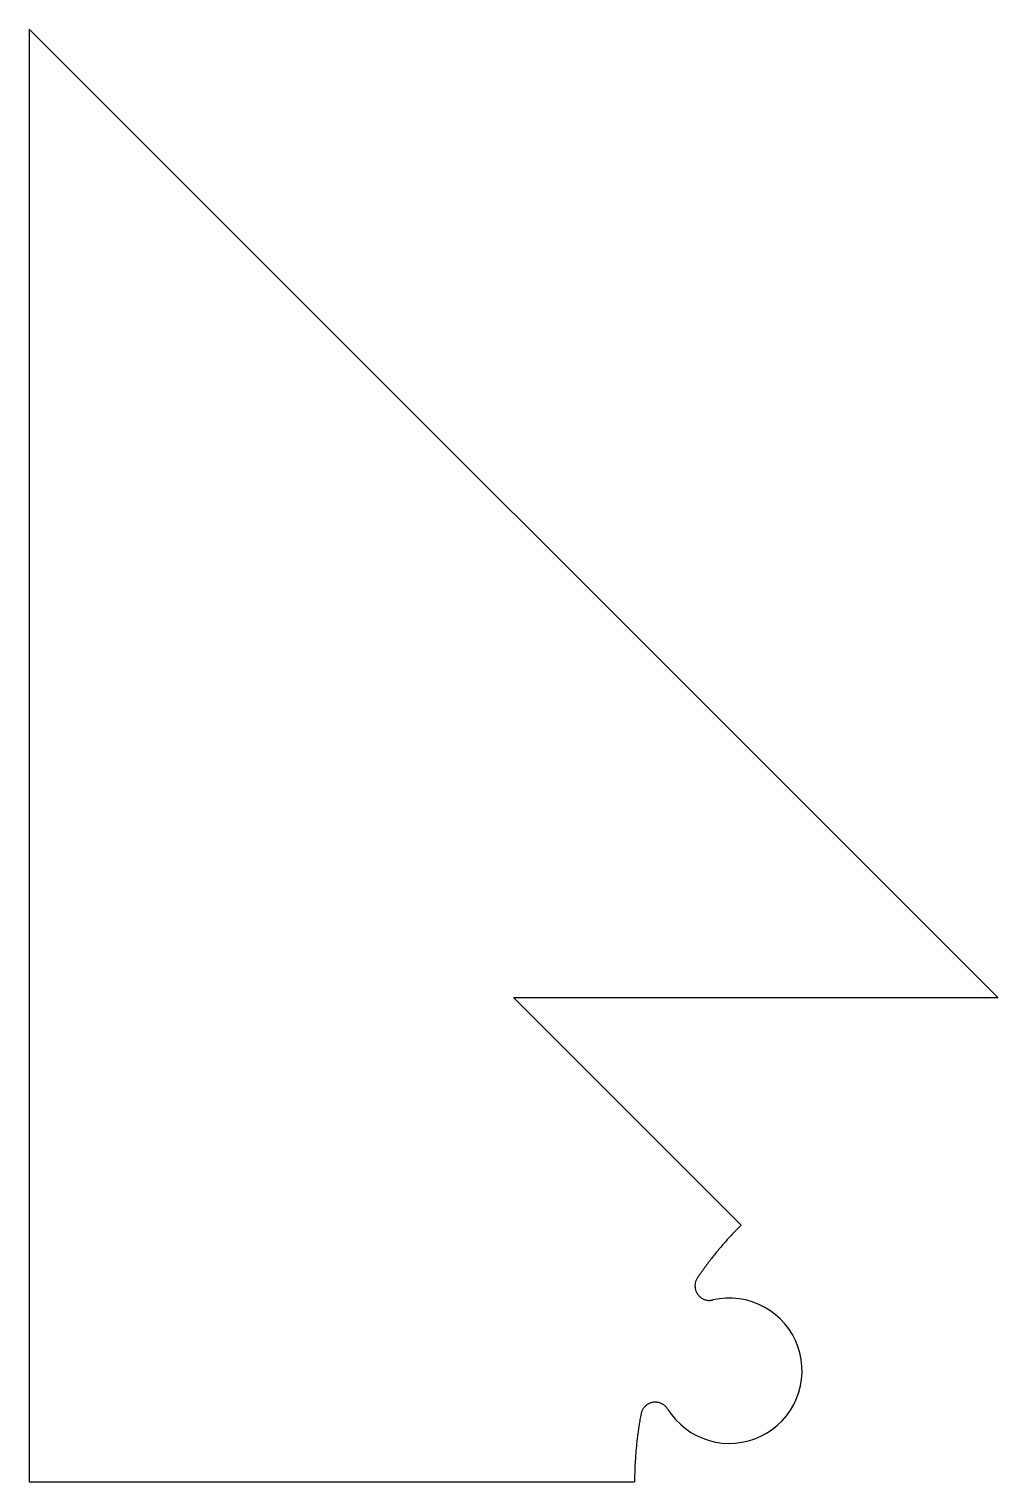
# Model space of a CAD drawing. Header units: metres. Extents: x 0 to 2, y 3 to 6.
import ezdxf

# ---------------------------------------------------------------- set-up
doc = ezdxf.new("R2010")
doc.units = ezdxf.units.M

msp = doc.modelspace()

# ---------------------------------------------------------------- linework, layer by layer
at = {"layer": 'Polygon'}
for p, q in [((2, 4), (0, 6)), ((0, 6), (0, 3)), ((1.4697, 3.5303), (1, 4)), ((1, 4), (2, 4)), ((1.4513, 3.5113), (1.4493, 3.5091)), ((1.4533, 3.5134), (1.4513, 3.5113)), ((1.4553, 3.5156), (1.4533, 3.5134)), ((1.4573, 3.5177), (1.4553, 3.5156)), ((1.4594, 3.5198), (1.4573, 3.5177)), ((1.4614, 3.5219), (1.4594, 3.5198)), ((1.4635, 3.5241), (1.4614, 3.5219)), ((1.4655, 3.5262), (1.4635, 3.5241)), ((1.4676, 3.5282), (1.4655, 3.5262)), ((1.4697, 3.5303), (1.4676, 3.5282)), ((1.4241, 3.4804), (1.4222, 3.4781)), ((1.4259, 3.4827), (1.4241, 3.4804)), ((1.4278, 3.4849), (1.4259, 3.4827)), ((1.4298, 3.4872), (1.4278, 3.4849)), ((1.4317, 3.4894), (1.4298, 3.4872)), ((1.4336, 3.4916), (1.4317, 3.4894)), ((1.4355, 3.4938), (1.4336, 3.4916)), ((1.4375, 3.496), (1.4355, 3.4938)), ((1.4394, 3.4982), (1.4375, 3.496)), ((1.4414, 3.5004), (1.4394, 3.4982)), ((1.4433, 3.5026), (1.4414, 3.5004)), ((1.4453, 3.5048), (1.4433, 3.5026)), ((1.4473, 3.507), (1.4453, 3.5048)), ((1.4493, 3.5091), (1.4473, 3.507)), ((1.4003, 3.4504), (1.3986, 3.4481)), ((1.4021, 3.4528), (1.4003, 3.4504)), ((1.4039, 3.4551), (1.4021, 3.4528)), ((1.4057, 3.4575), (1.4039, 3.4551)), ((1.4075, 3.4598), (1.4057, 3.4575)), ((1.4093, 3.4621), (1.4075, 3.4598)), ((1.4111, 3.4644), (1.4093, 3.4621)), ((1.4129, 3.4667), (1.4111, 3.4644)), ((1.4148, 3.469), (1.4129, 3.4667)), ((1.4166, 3.4713), (1.4148, 3.469)), ((1.4184, 3.4736), (1.4166, 3.4713)), ((1.4203, 3.4759), (1.4184, 3.4736)), ((1.4222, 3.4781), (1.4203, 3.4759)), ((1.379, 3.4205), (1.3782, 3.4192)), ((1.3798, 3.4217), (1.379, 3.4205)), ((1.3815, 3.4242), (1.3798, 3.4217)), ((1.3831, 3.4266), (1.3815, 3.4242)), ((1.3848, 3.429), (1.3831, 3.4266)), ((1.3865, 3.4314), (1.3848, 3.429)), ((1.3882, 3.4338), (1.3865, 3.4314)), ((1.3899, 3.4362), (1.3882, 3.4338)), ((1.3916, 3.4386), (1.3899, 3.4362)), ((1.3933, 3.441), (1.3916, 3.4386)), ((1.3951, 3.4434), (1.3933, 3.441)), ((1.3968, 3.4457), (1.3951, 3.4434)), ((1.3986, 3.4481), (1.3968, 3.4457)), ((1.3748, 3.4078), (1.3746, 3.4063)), ((1.3746, 3.4063), (1.3746, 3.4048)), ((1.3746, 3.4048), (1.3747, 3.4033)), ((1.3747, 3.4033), (1.3748, 3.4018)), ((1.3749, 3.4093), (1.3748, 3.4078)), ((1.3748, 3.4018), (1.375, 3.4003)), ((1.3752, 3.4108), (1.3749, 3.4093)), ((1.375, 3.4003), (1.3752, 3.3988)), ((1.3755, 3.4122), (1.3752, 3.4108)), ((1.3752, 3.3988), (1.3756, 3.3974)), ((1.3759, 3.4137), (1.3755, 3.4122)), ((1.3756, 3.3974), (1.376, 3.3959)), ((1.3764, 3.4151), (1.3759, 3.4137)), ((1.376, 3.3959), (1.3765, 3.3945)), ((1.377, 3.4165), (1.3764, 3.4151)), ((1.3765, 3.3945), (1.377, 3.3931)), ((1.3776, 3.4178), (1.377, 3.4165)), ((1.377, 3.3931), (1.3776, 3.3918)), ((1.3782, 3.4192), (1.3776, 3.4178)), ((1.3776, 3.3918), (1.3783, 3.3904)), ((1.3783, 3.3904), (1.3791, 3.3891)), ((1.3791, 3.3891), (1.3799, 3.3879)), ((1.3799, 3.3879), (1.3808, 3.3867)), ((1.3808, 3.3867), (1.3817, 3.3855)), ((1.3817, 3.3855), (1.3827, 3.3844)), ((1.3827, 3.3844), (1.3837, 3.3833)), ((1.3837, 3.3833), (1.3849, 3.3823)), ((1.3849, 3.3823), (1.386, 3.3813)), ((1.386, 3.3813), (1.3872, 3.3804)), ((1.3872, 3.3804), (1.3884, 3.3796)), ((1.3884, 3.3796), (1.3897, 3.3788)), ((1.3897, 3.3788), (1.391, 3.3781)), ((1.391, 3.3781), (1.3924, 3.3775)), ((1.3924, 3.3775), (1.3938, 3.3769)), ((1.3938, 3.3769), (1.3952, 3.3764)), ((1.3952, 3.3764), (1.3966, 3.3759)), ((1.3966, 3.3759), (1.3981, 3.3756)), ((1.3981, 3.3756), (1.3996, 3.3753)), ((1.3996, 3.3753), (1.401, 3.3751)), ((1.401, 3.3751), (1.4025, 3.3749)), ((1.4025, 3.3749), (1.404, 3.3749)), ((1.404, 3.3749), (1.4055, 3.3749)), ((1.4055, 3.3749), (1.407, 3.375)), ((1.407, 3.375), (1.4085, 3.3751)), ((1.4085, 3.3751), (1.41, 3.3754)), ((1.41, 3.3754), (1.4115, 3.3757)), ((1.4249, 3.3782), (1.4115, 3.3757)), ((1.4386, 3.3794), (1.4249, 3.3782)), ((1.4523, 3.3795), (1.4386, 3.3794)), ((1.4659, 3.3782), (1.4523, 3.3795)), ((1.4794, 3.3758), (1.4659, 3.3782)), ((1.4926, 3.3721), (1.4794, 3.3758)), ((1.5054, 3.3672), (1.4926, 3.3721)), ((1.5177, 3.3612), (1.5054, 3.3672)), ((1.5294, 3.354), (1.5177, 3.3612)), ((1.5404, 3.3459), (1.5294, 3.354)), ((1.5507, 3.3367), (1.5404, 3.3459)), ((1.56, 3.3267), (1.5507, 3.3367)), ((1.5684, 3.3159), (1.56, 3.3267)), ((1.5757, 3.3043), (1.5684, 3.3159)), ((1.582, 3.2921), (1.5757, 3.3043)), ((1.5872, 3.2794), (1.582, 3.2921)), ((1.5911, 3.2663), (1.5872, 3.2794)), ((1.5939, 3.2529), (1.5911, 3.2663)), ((1.5954, 3.2392), (1.5939, 3.2529)), ((1.5924, 3.1984), (1.5946, 3.2119)), ((1.5946, 3.2119), (1.5956, 3.2255)), ((1.5956, 3.2255), (1.5954, 3.2392)), ((1.5843, 3.1722), (1.5889, 3.1851)), ((1.5889, 3.1851), (1.5924, 3.1984)), ((1.267, 3.1501), (1.2662, 3.1488)), ((1.2678, 3.1514), (1.267, 3.1501)), ((1.2686, 3.1526), (1.2678, 3.1514)), ((1.2695, 3.1538), (1.2686, 3.1526)), ((1.2705, 3.1549), (1.2695, 3.1538)), ((1.2716, 3.156), (1.2705, 3.1549)), ((1.2726, 3.157), (1.2716, 3.156)), ((1.2738, 3.158), (1.2726, 3.157)), ((1.275, 3.1589), (1.2738, 3.158)), ((1.2762, 3.1598), (1.275, 3.1589)), ((1.2775, 3.1606), (1.2762, 3.1598)), ((1.2788, 3.1613), (1.2775, 3.1606)), ((1.2801, 3.1619), (1.2788, 3.1613)), ((1.2815, 3.1625), (1.2801, 3.1619)), ((1.2829, 3.1631), (1.2815, 3.1625)), ((1.2843, 3.1635), (1.2829, 3.1631)), ((1.2858, 3.1639), (1.2843, 3.1635)), ((1.2872, 3.1642), (1.2858, 3.1639)), ((1.2887, 3.1645), (1.2872, 3.1642)), ((1.2902, 3.1646), (1.2887, 3.1645)), ((1.2917, 3.1647), (1.2902, 3.1646)), ((1.2932, 3.1647), (1.2917, 3.1647)), ((1.2947, 3.1647), (1.2932, 3.1647)), ((1.2962, 3.1645), (1.2947, 3.1647)), ((1.2977, 3.1643), (1.2962, 3.1645)), ((1.2992, 3.164), (1.2977, 3.1643)), ((1.3006, 3.1637), (1.2992, 3.164)), ((1.302, 3.1632), (1.3006, 3.1637)), ((1.3035, 3.1627), (1.302, 3.1632)), ((1.3048, 3.1622), (1.3035, 3.1627)), ((1.3062, 3.1615), (1.3048, 3.1622)), ((1.3075, 3.1608), (1.3062, 3.1615)), ((1.3088, 3.16), (1.3075, 3.1608)), ((1.31, 3.1592), (1.3088, 3.16)), ((1.3112, 3.1583), (1.31, 3.1592)), ((1.3124, 3.1574), (1.3112, 3.1583)), ((1.3135, 3.1563), (1.3124, 3.1574)), ((1.3146, 3.1553), (1.3135, 3.1563)), ((1.3156, 3.1542), (1.3146, 3.1553)), ((1.3165, 3.153), (1.3156, 3.1542)), ((1.3174, 3.1518), (1.3165, 3.153)), ((1.3182, 3.1505), (1.3174, 3.1518)), ((1.3182, 3.1505), (1.326, 3.1392)), ((1.5715, 3.148), (1.5784, 3.1598)), ((1.5784, 3.1598), (1.5843, 3.1722)), ((1.2597, 3.1201), (1.2592, 3.1172)), ((1.2601, 3.123), (1.2597, 3.1201)), ((1.2606, 3.1259), (1.2601, 3.123)), ((1.2611, 3.1288), (1.2606, 3.1259)), ((1.2616, 3.1317), (1.2611, 3.1288)), ((1.2622, 3.1345), (1.2616, 3.1317)), ((1.2627, 3.1374), (1.2622, 3.1345)), ((1.2632, 3.1403), (1.2627, 3.1374)), ((1.2636, 3.1418), (1.2632, 3.1403)), ((1.264, 3.1432), (1.2636, 3.1418)), ((1.2644, 3.1447), (1.264, 3.1432)), ((1.2649, 3.1461), (1.2644, 3.1447)), ((1.2655, 3.1474), (1.2649, 3.1461)), ((1.2662, 3.1488), (1.2655, 3.1474)), ((1.326, 3.1392), (1.3347, 3.1287)), ((1.3347, 3.1287), (1.3444, 3.119)), ((1.5447, 3.1169), (1.5546, 3.1265)), ((1.5546, 3.1265), (1.5635, 3.1368)), ((1.5635, 3.1368), (1.5715, 3.148)), ((1.2555, 3.0909), (1.2552, 3.088)), ((1.2559, 3.0939), (1.2555, 3.0909)), ((1.2563, 3.0968), (1.2559, 3.0939)), ((1.2567, 3.0997), (1.2563, 3.0968)), ((1.2571, 3.1026), (1.2567, 3.0997)), ((1.2575, 3.1055), (1.2571, 3.1026)), ((1.2579, 3.1084), (1.2575, 3.1055)), ((1.2583, 3.1113), (1.2579, 3.1084)), ((1.2588, 3.1142), (1.2583, 3.1113)), ((1.2592, 3.1172), (1.2588, 3.1142)), ((1.3444, 3.119), (1.3549, 3.1102)), ((1.3549, 3.1102), (1.3662, 3.1024)), ((1.3662, 3.1024), (1.3781, 3.0957)), ((1.3781, 3.0957), (1.3906, 3.0901)), ((1.3906, 3.0901), (1.4036, 3.0856)), ((1.4979, 3.089), (1.5105, 3.0943)), ((1.5105, 3.0943), (1.5226, 3.1008)), ((1.5226, 3.1008), (1.534, 3.1084)), ((1.534, 3.1084), (1.5447, 3.1169)), ((1.2525, 3.0617), (1.2523, 3.0588)), ((1.2528, 3.0646), (1.2525, 3.0617)), ((1.253, 3.0675), (1.2528, 3.0646)), ((1.2533, 3.0705), (1.253, 3.0675)), ((1.2536, 3.0734), (1.2533, 3.0705)), ((1.2539, 3.0763), (1.2536, 3.0734)), ((1.2542, 3.0793), (1.2539, 3.0763)), ((1.2545, 3.0822), (1.2542, 3.0793)), ((1.2548, 3.0851), (1.2545, 3.0822)), ((1.2552, 3.088), (1.2548, 3.0851)), ((1.4036, 3.0856), (1.4169, 3.0824)), ((1.4169, 3.0824), (1.4305, 3.0804)), ((1.4305, 3.0804), (1.4442, 3.0796)), ((1.4442, 3.0796), (1.4579, 3.0801)), ((1.4579, 3.0801), (1.4714, 3.0818)), ((1.4714, 3.0818), (1.4848, 3.0848)), ((1.4848, 3.0848), (1.4979, 3.089)), ((1.2507, 3.0323), (1.2506, 3.0294)), ((1.2508, 3.0353), (1.2507, 3.0323)), ((1.251, 3.0382), (1.2508, 3.0353)), ((1.2511, 3.0412), (1.251, 3.0382)), ((1.2513, 3.0441), (1.2511, 3.0412)), ((1.2515, 3.047), (1.2513, 3.0441)), ((1.2517, 3.05), (1.2515, 3.047)), ((1.2519, 3.0529), (1.2517, 3.05)), ((1.2521, 3.0558), (1.2519, 3.0529)), ((1.2523, 3.0588), (1.2521, 3.0558)), ((0, 3), (1.25, 3)), ((1.2501, 3.0088), (1.25, 3.0059)), ((1.25, 3.0059), (1.25, 3.0029)), ((1.25, 3.0029), (1.25, 3)), ((1.2502, 3.0176), (1.2501, 3.0147)), ((1.2501, 3.0147), (1.2501, 3.0118)), ((1.2501, 3.0118), (1.2501, 3.0088)), ((1.2503, 3.0206), (1.2502, 3.0176)), ((1.2504, 3.0235), (1.2503, 3.0206)), ((1.2505, 3.0265), (1.2504, 3.0235)), ((1.2506, 3.0294), (1.2505, 3.0265))]:
    msp.add_line(p, q, dxfattribs=at)

doc.saveas('drawing.dxf')
